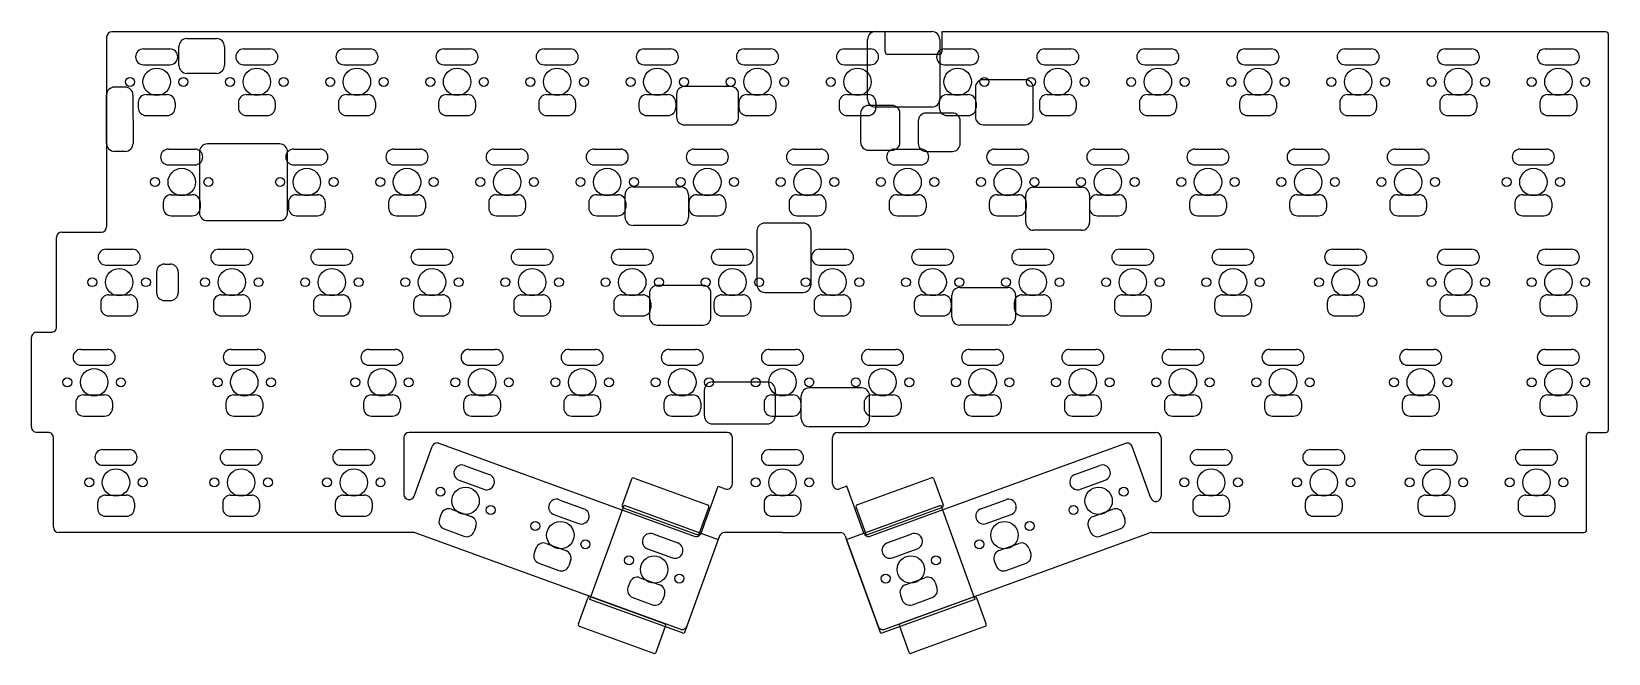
# Model space of a CAD drawing. Extents: x -5 to 294, y -108 to 10.
import ezdxf

# ---------------------------------------------------------------- set-up
doc = ezdxf.new("R2010")
doc.units = 0
doc.layers.add('BLACK', color=7, linetype='CONTINUOUS')

msp = doc.modelspace()

# ---------------------------------------------------------------- linework, layer by layer
at = {"layer": 'BLACK', "linetype": 'CONTINUOUS'}
for p, q in [((157.25, 9.5), (10.5, 9.5)), ((155.41, 9.55), (166.11, 9.55)), ((157.25, 5.7), (157.25, 9.5)), ((294, 9.5), (168, 9.5)), ((168, 9.5), (168, 5.7)), ((294.5, -66), (294.5, 9)), ((9.5, 8.5), (9.5, -27.5)), ((16.5, 6.25), (21.5, 6.25)), ((23.23066, 3.12066), (23.23066, 6.70934)), ((24.73066, 8.20934), (30.35934, 8.20934)), ((31.85934, 6.70934), (31.85934, 3.12066)), ((35.5, 6.25), (40.5, 6.25)), ((54.5, 6.25), (59.5, 6.25)), ((73.5, 6.25), (78.5, 6.25)), ((92.5, 6.25), (97.5, 6.25)), ((111.5, 6.25), (116.5, 6.25)), ((130.5, 6.25), (135.5, 6.25)), ((149.5, 6.25), (154.5, 6.25)), ((153.91, -3.28), (153.91, 8.05)), ((167.61, 8.05), (167.61, -3.28)), ((168.5, 6.25), (173.5, 6.25)), ((187.5, 6.25), (192.5, 6.25)), ((206.5, 6.25), (211.5, 6.25)), ((225.5, 6.25), (230.5, 6.25)), ((244.5, 6.25), (249.5, 6.25)), ((263.5, 6.25), (268.5, 6.25)), ((282.5, 6.25), (287.5, 6.25)), ((16.5, 3.25), (21.5, 3.25)), ((35.5, 3.25), (40.5, 3.25)), ((54.5, 3.25), (59.5, 3.25)), ((73.5, 3.25), (78.5, 3.25)), ((92.5, 3.25), (97.5, 3.25)), ((111.5, 3.25), (116.5, 3.25)), ((130.5, 3.25), (135.5, 3.25)), ((149.5, 3.25), (154.5, 3.25)), ((167.5, 5.2), (157.75, 5.2)), ((168.5, 3.25), (173.5, 3.25)), ((187.5, 3.25), (192.5, 3.25)), ((206.5, 3.25), (211.5, 3.25)), ((225.5, 3.25), (230.5, 3.25)), ((244.5, 3.25), (249.5, 3.25)), ((263.5, 3.25), (268.5, 3.25)), ((282.5, 3.25), (287.5, 3.25)), ((30.35934, 1.62066), (24.73066, 1.62066)), ((183.80934, 0.419339), (175.8607, 0.41934)), ((9.5, -11.67934), (9.499999, -2.5)), ((13, -1), (10.99066, -1)), ((14.5, -2.5), (14.50934, -11.67934)), ((17, -2.4), (21, -2.4)), ((36, -2.4), (40, -2.4)), ((55, -2.4), (59, -2.4)), ((74, -2.4), (78, -2.4)), ((93, -2.4), (97, -2.4)), ((112, -2.4), (116, -2.4)), ((117.650661, -2.37066), (117.65066, -6.65934)), ((127.939339, -0.870661), (119.15066, -0.87066)), ((129.439339, -6.65934), (129.439339, -2.37066)), ((131, -2.4), (135, -2.4)), ((150, -2.4), (154, -2.4)), ((169, -2.4), (173, -2.4)), ((174.360661, -1.08066), (174.36066, -6.61934)), ((185.30934, -6.6193), (185.30934, -1.08066)), ((188, -2.4), (192, -2.4)), ((207, -2.4), (211, -2.4)), ((226, -2.4), (230, -2.4)), ((245, -2.4), (249, -2.4)), ((264, -2.4), (268, -2.4)), ((283, -2.4), (287, -2.4)), ((15.5, -3.9), (15.5, -4.9)), ((22.5, -3.9), (22.5, -4.9)), ((34.5, -3.9), (34.5, -4.9)), ((41.5, -3.9), (41.5, -4.9)), ((53.5, -3.9), (53.5, -4.9)), ((60.5, -3.9), (60.5, -4.9)), ((72.5, -3.9), (72.5, -4.9)), ((79.5, -3.9), (79.5, -4.9)), ((91.5, -3.9), (91.5, -4.9)), ((98.5, -3.9), (98.5, -4.9)), ((110.5, -3.9), (110.5, -4.9)), ((117.5, -3.9), (117.5, -4.9)), ((129.5, -3.9), (129.5, -4.9)), ((136.5, -3.9), (136.5, -4.9)), ((148.5, -3.9), (148.5, -4.9)), ((152.590661, -5.96066), (152.59066, -11.46934)), ((158.54934, -4.460661), (154.0907, -4.46066)), ((166.11, -4.78), (155.41, -4.78)), ((155.5, -3.9), (155.5, -4.9)), ((160.04934, -11.46934), (160.04934, -5.9607)), ((169.9893, -5.91066), (165.02066, -5.91066)), ((167.5, -3.9), (167.5, -4.9)), ((174.5, -3.9), (174.5, -4.9)), ((186.5, -3.9), (186.5, -4.9)), ((193.5, -3.9), (193.5, -4.9)), ((205.5, -3.9), (205.5, -4.9)), ((212.5, -3.9), (212.5, -4.9)), ((224.5, -3.9), (224.5, -4.9)), ((231.5, -3.9), (231.5, -4.9)), ((243.5, -3.9), (243.5, -4.9)), ((250.5, -3.9), (250.5, -4.9)), ((262.5, -3.9), (262.5, -4.9)), ((269.5, -3.9), (269.5, -4.9)), ((281.5, -3.9), (281.5, -4.9)), ((288.5, -3.9), (288.5, -4.9)), ((17, -6.4), (21, -6.4)), ((36, -6.4), (40, -6.4)), ((55, -6.4), (59, -6.4)), ((74, -6.4), (78, -6.4)), ((93, -6.4), (97, -6.4)), ((112, -6.4), (116, -6.4)), ((119.15066, -8.159339), (127.93934, -8.15934)), ((131, -6.4), (135, -6.4)), ((150, -6.4), (154, -6.4)), ((163.520661, -7.41066), (163.52066, -11.68934)), ((169, -6.4), (173, -6.4)), ((171.48934, -11.68934), (171.48934, -7.41066)), ((175.8607, -8.11934), (183.8093, -8.11934)), ((188, -6.4), (192, -6.4)), ((207, -6.4), (211, -6.4)), ((226, -6.4), (230, -6.4)), ((245, -6.4), (249, -6.4)), ((264, -6.4), (268, -6.4)), ((283, -6.4), (287, -6.4)), ((42.33934, -11.77066), (28.61066, -11.77066)), ((13.00934, -13.17934), (11, -13.17934)), ((21.25, -12.75), (26.25, -12.75)), ((27.11066, -13.1), (27.11066, -24.82934)), ((43.83934, -24.82934), (43.83934, -13.27066)), ((45, -12.75), (50, -12.75)), ((64, -12.75), (69, -12.75)), ((83, -12.75), (88, -12.75)), ((102, -12.75), (107, -12.75)), ((121, -12.75), (126, -12.75)), ((140, -12.75), (145, -12.75)), ((154.0907, -12.96934), (158.5493, -12.96934)), ((159, -12.75), (164, -12.75)), ((165.0207, -13.18934), (169.98934, -13.18934)), ((178, -12.75), (183, -12.75)), ((197, -12.75), (202, -12.75)), ((216, -12.75), (221, -12.75)), ((235, -12.75), (240, -12.75)), ((254, -12.75), (259, -12.75)), ((277.75, -12.75), (282.75, -12.75)), ((21.25, -15.75), (26.25, -15.75)), ((45, -15.75), (50, -15.75)), ((64, -15.75), (69, -15.75)), ((83, -15.75), (88, -15.75)), ((102, -15.75), (107, -15.75)), ((121, -15.75), (126, -15.75)), ((140, -15.75), (145, -15.75)), ((159, -15.75), (164, -15.75)), ((178, -15.75), (183, -15.75)), ((197, -15.75), (202, -15.75)), ((216, -15.75), (221, -15.75)), ((235, -15.75), (240, -15.75)), ((254, -15.75), (259, -15.75)), ((277.75, -15.75), (282.75, -15.75)), ((109.40066, -19.900661), (118.3993, -19.90066)), ((185.42066, -19.98066), (194.5293, -19.98066)), ((20.25, -22.9), (20.25, -23.9)), ((21.75, -21.4), (25.75, -21.4)), ((27.25, -22.9), (27.25, -23.9)), ((44, -22.9), (44, -23.9)), ((45.5, -21.4), (49.5, -21.4)), ((51, -22.9), (51, -23.9)), ((63, -22.9), (63, -23.9)), ((64.5, -21.4), (68.5, -21.4)), ((70, -22.9), (70, -23.9)), ((82, -22.9), (82, -23.9)), ((83.5, -21.4), (87.5, -21.4)), ((89, -22.9), (89, -23.9)), ((101, -22.9), (101, -23.9)), ((102.5, -21.4), (106.5, -21.4)), ((107.90066, -25.72934), (107.90066, -21.40066)), ((108, -22.9), (108, -23.9)), ((119.89934, -21.40066), (119.89934, -25.7293)), ((120, -22.9), (120, -23.9)), ((121.5, -21.4), (125.5, -21.4)), ((127, -22.9), (127, -23.9)), ((139, -22.9), (139, -23.9)), ((140.5, -21.4), (144.5, -21.4)), ((146, -22.9), (146, -23.9)), ((158, -22.9), (158, -23.9)), ((159.5, -21.4), (163.5, -21.4)), ((165, -22.9), (165, -23.9)), ((177, -22.9), (177, -23.9)), ((178.5, -21.4), (182.5, -21.4)), ((183.920661, -26.65934), (183.92066, -21.48066)), ((184, -22.9), (184, -23.9)), ((196, -22.9), (196, -23.9)), ((196.029339, -21.48066), (196.02934, -26.6593)), ((197.5, -21.4), (201.5, -21.4)), ((203, -22.9), (203, -23.9)), ((215, -22.9), (215, -23.9)), ((216.5, -21.4), (220.5, -21.4)), ((222, -22.9), (222, -23.9)), ((234, -22.9), (234, -23.9)), ((235.5, -21.4), (239.5, -21.4)), ((241, -22.9), (241, -23.9)), ((253, -22.9), (253, -23.9)), ((254.5, -21.4), (258.5, -21.4)), ((260, -22.9), (260, -23.9)), ((276.75, -22.9), (276.75, -23.9)), ((278.25, -21.4), (282.25, -21.4)), ((283.75, -22.9), (283.75, -23.9)), ((21.75, -25.4), (25.75, -25.4)), ((28.610661, -26.329339), (42.33934, -26.32934)), ((45.5, -25.4), (49.5, -25.4)), ((64.5, -25.4), (68.5, -25.4)), ((83.5, -25.4), (87.5, -25.4)), ((102.5, -25.4), (106.5, -25.4)), ((121.5, -25.4), (125.5, -25.4)), ((141.66934, -26.79066), (134.3907, -26.79066)), ((140.5, -25.4), (144.5, -25.4)), ((159.5, -25.4), (163.5, -25.4)), ((178.5, -25.4), (182.5, -25.4)), ((197.5, -25.4), (201.5, -25.4)), ((216.5, -25.4), (220.5, -25.4)), ((235.5, -25.4), (239.5, -25.4)), ((254.5, -25.4), (258.5, -25.4)), ((278.25, -25.4), (282.25, -25.4)), ((0, -46.5), (0, -29.5)), ((1, -28.5), (8.5, -28.5)), ((118.39934, -27.229339), (109.40066, -27.22934)), ((132.89066, -28.2907), (132.89066, -38.42934)), ((143.169339, -38.42934), (143.16934, -28.29066)), ((194.52934, -28.159339), (185.4207, -28.15934)), ((9.375, -31.75), (14.375, -31.75)), ((30.75, -31.75), (35.75, -31.75)), ((49.75, -31.75), (54.75, -31.75)), ((68.75, -31.75), (73.75, -31.75)), ((87.75, -31.75), (92.75, -31.75)), ((106.75, -31.75), (111.75, -31.75)), ((125.75, -31.75), (130.75, -31.75)), ((144.75, -31.75), (149.75, -31.75)), ((163.75, -31.75), (168.75, -31.75)), ((182.75, -31.75), (187.75, -31.75)), ((201.75, -31.75), (206.75, -31.75)), ((220.75, -31.75), (225.75, -31.75)), ((242.125, -31.75), (247.125, -31.75)), ((263.5, -31.75), (268.5, -31.75)), ((282.5, -31.75), (287.5, -31.75)), ((9.375, -34.75), (14.375, -34.75)), ((20.48066, -34.58066), (21.58934, -34.58066)), ((30.75, -34.75), (35.75, -34.75)), ((49.75, -34.75), (54.75, -34.75)), ((68.75, -34.75), (73.75, -34.75)), ((87.75, -34.75), (92.75, -34.75)), ((106.75, -34.75), (111.75, -34.75)), ((125.75, -34.75), (130.75, -34.75)), ((144.75, -34.75), (149.75, -34.75)), ((163.75, -34.75), (168.75, -34.75)), ((182.75, -34.75), (187.75, -34.75)), ((201.75, -34.75), (206.75, -34.75)), ((220.75, -34.75), (225.75, -34.75)), ((242.125, -34.75), (247.125, -34.75)), ((263.5, -34.75), (268.5, -34.75)), ((282.5, -34.75), (287.5, -34.75)), ((18.98066, -36.08066), (18.98066, -39.97934)), ((23.08934, -36.08066), (23.08934, -39.97934)), ((122.6893, -38.61066), (114.0007, -38.61066)), ((9.875, -40.4), (13.875, -40.4)), ((20.48066, -41.47934), (21.58934, -41.47934)), ((31.25, -40.4), (35.25, -40.4)), ((50.25, -40.4), (54.25, -40.4)), ((69.25, -40.4), (73.25, -40.4)), ((88.25, -40.4), (92.25, -40.4)), ((107.25, -40.4), (111.25, -40.4)), ((112.50066, -40.11066), (112.50066, -44.62934)), ((124.18934, -44.62934), (124.18934, -40.11066)), ((126.25, -40.4), (130.25, -40.4)), ((134.39066, -39.929339), (141.6693, -39.92934)), ((145.25, -40.4), (149.25, -40.4)), ((164.25, -40.4), (168.25, -40.4)), ((169.920661, -44.62934), (169.92066, -40.49066)), ((171.42066, -38.990661), (180.49934, -38.99066)), ((181.996595, -40.4), (181.999339, -44.62934)), ((183.25, -40.4), (187.25, -40.4)), ((202.25, -40.4), (206.25, -40.4)), ((221.25, -40.4), (225.25, -40.4)), ((242.625, -40.4), (246.625, -40.4)), ((264, -40.4), (268, -40.4)), ((283, -40.4), (287, -40.4)), ((8.375, -41.9), (8.375, -42.9)), ((9.875, -44.4), (13.875, -44.4)), ((15.375, -41.9), (15.375, -42.9)), ((29.75, -41.9), (29.75, -42.9)), ((31.25, -44.4), (35.25, -44.4)), ((36.75, -41.9), (36.75, -42.9)), ((48.75, -41.9), (48.75, -42.9)), ((50.25, -44.4), (54.25, -44.4)), ((55.75, -41.9), (55.75, -42.9)), ((67.75, -41.9), (67.75, -42.9)), ((69.25, -44.4), (73.25, -44.4)), ((74.75, -41.9), (74.75, -42.9)), ((86.75, -41.9), (86.75, -42.9)), ((88.25, -44.4), (92.25, -44.4)), ((93.75, -41.9), (93.75, -42.9)), ((105.75, -41.9), (105.75, -42.9)), ((107.25, -44.4), (111.25, -44.4)), ((112.75, -41.9), (112.75, -42.9)), ((124.75, -41.9), (124.75, -42.9)), ((126.25, -44.4), (130.25, -44.4)), ((131.75, -41.9), (131.75, -42.9)), ((143.75, -41.9), (143.75, -42.9)), ((145.25, -44.4), (149.25, -44.4)), ((150.75, -41.9), (150.75, -42.9)), ((162.75, -41.9), (162.75, -42.9)), ((164.25, -44.4), (168.25, -44.4)), ((169.75, -41.9), (169.75, -42.9)), ((181.75, -41.9), (181.75, -42.9)), ((183.25, -44.4), (187.25, -44.4)), ((188.75, -41.9), (188.75, -42.9)), ((200.75, -41.9), (200.75, -42.9)), ((202.25, -44.4), (206.25, -44.4)), ((207.75, -41.9), (207.75, -42.9)), ((219.75, -41.9), (219.75, -42.9)), ((221.25, -44.4), (225.25, -44.4)), ((226.75, -41.9), (226.75, -42.9)), ((241.125, -41.9), (241.125, -42.9)), ((242.625, -44.4), (246.625, -44.4)), ((248.125, -41.9), (248.125, -42.9)), ((262.5, -41.9), (262.5, -42.9)), ((264, -44.4), (268, -44.4)), ((269.5, -41.9), (269.5, -42.9)), ((281.5, -41.9), (281.5, -42.9)), ((283, -44.4), (287, -44.4)), ((288.5, -41.9), (288.5, -42.9)), ((-3.75, -47.5), (-1, -47.5)), ((114.00066, -46.12934), (122.68934, -46.12934)), ((180.49934, -46.12934), (171.42066, -46.12934)), ((-4.75, -65.5), (-4.75, -48.5)), ((4.625, -50.75), (9.625, -50.75)), ((33.125, -50.75), (38.125, -50.75)), ((59.25, -50.75), (64.25, -50.75)), ((78.25, -50.75), (83.25, -50.75)), ((97.25, -50.75), (102.25, -50.75)), ((116.25, -50.75), (121.25, -50.75)), ((135.25, -50.75), (140.25, -50.75)), ((154.25, -50.75), (159.25, -50.75)), ((173.25, -50.75), (178.25, -50.75)), ((192.25, -50.75), (197.25, -50.75)), ((211.25, -50.75), (216.25, -50.75)), ((230.25, -50.75), (235.25, -50.75)), ((256.375, -50.75), (261.375, -50.75)), ((282.5, -50.75), (287.5, -50.75)), ((4.625, -53.75), (9.625, -53.75)), ((33.125, -53.75), (38.125, -53.75)), ((59.25, -53.75), (64.25, -53.75)), ((78.25, -53.75), (83.25, -53.75)), ((97.25, -53.75), (102.25, -53.75)), ((116.25, -53.75), (121.25, -53.75)), ((135.25, -53.75), (140.25, -53.75)), ((154.25, -53.75), (159.25, -53.75)), ((173.25, -53.75), (178.25, -53.75)), ((192.25, -53.75), (197.25, -53.75)), ((211.25, -53.75), (216.25, -53.75)), ((230.25, -53.75), (235.25, -53.75)), ((256.375, -53.75), (261.375, -53.75)), ((282.5, -53.75), (287.5, -53.75)), ((5.125, -59.4), (9.125, -59.4)), ((33.625, -59.4), (37.625, -59.4)), ((59.75, -59.4), (63.75, -59.4)), ((78.75, -59.4), (82.75, -59.4)), ((97.75, -59.4), (101.75, -59.4)), ((116.75, -59.4), (120.75, -59.4)), ((122.94066, -63.3893), (122.94066, -58.43066)), ((124.4407, -56.93066), (134.8893, -56.93066)), ((135.75, -59.4), (139.75, -59.4)), ((136.38934, -58.43066), (136.38934, -63.4)), ((141.33066, -63.9193), (141.330661, -59.56066)), ((152.77934, -58.060661), (142.83066, -58.06066)), ((154.27934, -63.91934), (154.27934, -59.5607)), ((154.75, -59.4), (158.75, -59.4)), ((173.75, -59.4), (177.75, -59.4)), ((192.75, -59.4), (196.75, -59.4)), ((211.75, -59.4), (215.75, -59.4)), ((230.75, -59.4), (234.75, -59.4)), ((256.875, -59.4), (260.875, -59.4)), ((283, -59.4), (287, -59.4)), ((3.625, -60.9), (3.625, -61.9)), ((10.625, -60.9), (10.625, -61.9)), ((32.125, -60.9), (32.125, -61.9)), ((39.125, -60.9), (39.125, -61.9)), ((58.25, -60.9), (58.25, -61.9)), ((65.25, -60.9), (65.25, -61.9)), ((77.25, -60.9), (77.25, -61.9)), ((84.25, -60.9), (84.25, -61.9)), ((96.25, -60.9), (96.25, -61.9)), ((103.25, -60.9), (103.25, -61.9)), ((115.25, -60.9), (115.25, -61.9)), ((122.25, -60.9), (122.25, -61.9)), ((134.25, -60.9), (134.25, -61.9)), ((141.25, -60.9), (141.25, -61.9)), ((153.25, -60.9), (153.25, -61.9)), ((160.25, -60.9), (160.25, -61.9)), ((172.25, -60.9), (172.25, -61.9)), ((179.25, -60.9), (179.25, -61.9)), ((191.25, -60.9), (191.25, -61.9)), ((198.25, -60.9), (198.25, -61.9)), ((210.25, -60.9), (210.25, -61.9)), ((217.25, -60.9), (217.25, -61.9)), ((229.25, -60.9), (229.25, -61.9)), ((236.25, -60.9), (236.25, -61.9)), ((255.375, -60.9), (255.375, -61.9)), ((262.375, -60.9), (262.375, -61.9)), ((281.5, -60.9), (281.5, -61.9)), ((288.5, -60.9), (288.5, -61.9)), ((5.125, -63.4), (9.125, -63.4)), ((33.625, -63.4), (37.625, -63.4)), ((59.75, -63.4), (63.75, -63.4)), ((78.75, -63.4), (82.75, -63.4)), ((97.75, -63.4), (101.75, -63.4)), ((116.75, -63.4), (120.75, -63.4)), ((124.44066, -64.88934), (134.8893, -64.88934)), ((135.75, -63.4), (139.75, -63.4)), ((152.77934, -65.419339), (142.83066, -65.41934)), ((154.75, -63.4), (158.75, -63.4)), ((173.75, -63.4), (177.75, -63.4)), ((192.75, -63.4), (196.75, -63.4)), ((211.75, -63.4), (215.75, -63.4)), ((230.75, -63.4), (234.75, -63.4)), ((256.875, -63.4), (260.875, -63.4)), ((283, -63.4), (287, -63.4)), ((-1.6, -66.5), (-3.75, -66.5)), ((-0.6, -84.5), (-0.6, -67.5)), ((65.9, -67.5), (65.9, -78.266861)), ((118.75, -66.5), (66.9, -66.5)), ((72.558414, -68.568016), (121.012599, -86.203939)), ((127.25, -66.5), (118.75, -66.5)), ((128.25, -76.257439), (128.25, -67.5)), ((147.25, -76.257439), (147.25, -67.5)), ((148.25, -66.5), (156.75, -66.5)), ((202.831208, -68.60819), (154.487401, -86.203938)), ((156.75, -66.5), (208.6, -66.5)), ((209.6, -67.5), (209.6, -78.610295)), ((290.35, -85), (290.35, -67)), ((290.85, -66.5), (294, -66.5)), ((8.775, -69.75), (13.775, -69.75)), ((32.525, -69.75), (37.525, -69.75)), ((53.9, -69.75), (58.9, -69.75)), ((67.839653, -78.608875), (71.27671, -69.165661)), ((135.25, -69.75), (140.25, -69.75)), ((207.660347, -78.952309), (204.112912, -69.205835)), ((216.6, -69.75), (221.6, -69.75)), ((237.975, -69.75), (242.975, -69.75)), ((259.35, -69.75), (264.35, -69.75)), ((278.35, -69.75), (283.35, -69.75)), ((8.775, -72.75), (13.775, -72.75)), ((32.525, -72.75), (37.525, -72.75)), ((53.9, -72.75), (58.9, -72.75)), ((77.413394, -72.771871), (82.111857, -74.481971)), ((135.25, -72.75), (140.25, -72.75)), ((193.263143, -74.481971), (197.961606, -72.771871)), ((216.6, -72.75), (221.6, -72.75)), ((237.975, -72.75), (242.975, -72.75)), ((259.35, -72.75), (264.35, -72.75)), ((278.35, -72.75), (283.35, -72.75)), ((76.387334, -75.590949), (81.085797, -77.301049)), ((109.090537, -75.394488), (107.312032, -80.28089)), ((109.603222, -75.155419), (123.538864, -80.227578)), ((122.294189, -85.606223), (125.536538, -76.697962)), ((125.536538, -76.697962), (126.907988, -77.19713)), ((149.963462, -76.697962), (148.592012, -77.19713)), ((153.205811, -85.606222), (149.963462, -76.697962)), ((165.896778, -75.155419), (151.961136, -80.227578)), ((166.475242, -75.370548), (168.253745, -80.256949)), ((194.289203, -77.301049), (198.987666, -75.590949)), ((7.775, -79.9), (7.775, -80.9)), ((9.275, -78.4), (13.275, -78.4)), ((14.775, -79.9), (14.775, -80.9)), ((31.525, -79.9), (31.525, -80.9)), ((33.025, -78.4), (37.025, -78.4)), ((38.525, -79.9), (38.525, -80.9)), ((52.9, -79.9), (52.9, -80.9)), ((54.4, -78.4), (58.4, -78.4)), ((59.9, -79.9), (59.9, -80.9)), ((95.388394, -79.271871), (100.086857, -80.981971)), ((101.223729, -98.177889), (107.722111, -80.323729)), ((107.551101, -80.793575), (121.486743, -85.865734)), ((107.722111, -80.323729), (125.576271, -86.822111)), ((121.999428, -85.626665), (123.777933, -80.740263)), ((134.25, -79.9), (134.25, -80.9)), ((135.75, -78.4), (139.75, -78.4)), ((141.25, -79.9), (141.25, -80.9)), ((149.923729, -86.822111), (167.777889, -80.323729)), ((151.722067, -80.740263), (153.500572, -85.626665)), ((167.948899, -80.793575), (154.013257, -85.865734)), ((167.777889, -80.323729), (174.276271, -98.177889)), ((175.413143, -80.981971), (180.111606, -79.271871)), ((215.6, -79.9), (215.6, -80.9)), ((217.1, -78.4), (221.1, -78.4)), ((222.6, -79.9), (222.6, -80.9)), ((236.975, -79.9), (236.975, -80.9)), ((238.475, -78.4), (242.475, -78.4)), ((243.975, -79.9), (243.975, -80.9)), ((258.35, -79.9), (258.35, -80.9)), ((259.85, -78.4), (263.85, -78.4)), ((265.35, -79.9), (265.35, -80.9)), ((277.35, -79.9), (277.35, -80.9)), ((278.85, -78.4), (282.85, -78.4)), ((284.35, -79.9), (284.35, -80.9)), ((9.275, -82.4), (13.275, -82.4)), ((33.025, -82.4), (37.025, -82.4)), ((54.4, -82.4), (58.4, -82.4)), ((73.002197, -81.967731), (72.660177, -82.907423)), ((74.924766, -81.071222), (78.683537, -82.439303)), ((94.362334, -82.090949), (99.060797, -83.801049)), ((135.75, -82.4), (139.75, -82.4)), ((176.439203, -83.801049), (181.137666, -82.090949)), ((196.691463, -82.439303), (200.450234, -81.071222)), ((202.372803, -81.967731), (202.714823, -82.907423)), ((217.1, -82.4), (221.1, -82.4)), ((238.475, -82.4), (242.475, -82.4)), ((259.85, -82.4), (263.85, -82.4)), ((278.85, -82.4), (282.85, -82.4)), ((67.735627, -85.5), (0.4, -85.5)), ((118.316047, -103.845586), (68.077653, -85.560263)), ((73.556686, -84.829992), (77.315456, -86.198073)), ((79.580046, -84.361872), (79.238025, -85.301564)), ((113.188394, -85.771871), (117.886857, -87.481971)), ((125.818003, -86.157979), (119.597744, -103.24796)), ((137.75, -85.5), (126.757696, -85.5)), ((137.75, -85.5), (148.742304, -85.5)), ((149.681997, -86.157979), (155.902256, -103.24796)), ((157.183953, -103.845586), (207.422347, -85.560263)), ((157.613143, -87.481971), (162.311606, -85.771871)), ((195.794954, -84.361872), (196.136975, -85.301564)), ((198.059544, -86.198073), (201.818314, -84.829992)), ((207.764373, -85.5), (289.85, -85.5)), ((90.977197, -88.467731), (90.635177, -89.407423)), ((92.899766, -87.571222), (96.658537, -88.939303)), ((112.162334, -88.590949), (116.860797, -90.301049)), ((125.576271, -86.822111), (119.077889, -104.676271)), ((156.422111, -104.676271), (149.923729, -86.822111)), ((158.639203, -90.301049), (163.337666, -88.590949)), ((178.841463, -88.939303), (182.600234, -87.571222)), ((184.522803, -88.467731), (184.864823, -89.407423)), ((91.531686, -91.329992), (95.290456, -92.698073)), ((97.555046, -90.861872), (97.213025, -91.801564)), ((177.944954, -90.861872), (178.286975, -91.801564)), ((180.209544, -92.698073), (183.968314, -91.329992)), ((108.777197, -94.967731), (108.435177, -95.907423)), ((110.699766, -94.071222), (114.458537, -95.439303)), ((161.041463, -95.439303), (164.800234, -94.071222)), ((166.722803, -94.967731), (167.064823, -95.907423)), ((99.037771, -102.80957), (100.816276, -97.92317)), ((119.077889, -104.676271), (101.223729, -98.177889)), ((101.394739, -97.708042), (115.33038, -102.780201)), ((109.331686, -97.829992), (113.090456, -99.198073)), ((115.355046, -97.361872), (115.013025, -98.301564)), ((174.276271, -98.177889), (156.422111, -104.676271)), ((160.144954, -97.361872), (160.486975, -98.301564)), ((174.105261, -97.708042), (160.16962, -102.780201)), ((162.409544, -99.198073), (166.168314, -97.829992)), ((176.396451, -102.833513), (174.617946, -97.947111)), ((99.342618, -103.346198), (113.27826, -108.418357)), ((113.790945, -108.179288), (115.569449, -103.292886)), ((159.930551, -103.292886), (161.709055, -108.179288)), ((176.157382, -103.346198), (162.22174, -108.418357))]:
    msp.add_line(p, q, dxfattribs=at)
at = {"layer": 'BLACK'}
for centre, radius in [((13.925, 0), 0.85), ((19, 0), 2.6), ((24.075, 0), 0.85), ((32.925, 0), 0.85), ((38, 0), 2.6), ((43.075, 0), 0.85), ((51.925, 0), 0.85), ((57, 0), 2.6), ((62.075, 0), 0.85), ((70.925, 0), 0.85), ((76, 0), 2.6), ((81.075, 0), 0.85), ((89.925, 0), 0.85), ((95, 0), 2.6), ((100.075, 0), 0.85), ((108.925, 0), 0.85), ((114, 0), 2.6), ((119.075, 0), 0.85), ((127.925, 0), 0.85), ((133, 0), 2.6), ((138.075, 0), 0.85), ((146.925, 0), 0.85), ((152, 0), 2.6), ((171, 0), 2.6), ((176.075, 0), 0.85), ((184.925, 0), 0.85), ((190, 0), 2.6), ((195.075, 0), 0.85), ((203.925, 0), 0.85), ((209, 0), 2.6), ((214.075, 0), 0.85), ((222.925, 0), 0.85), ((228, 0), 2.6), ((233.075, 0), 0.85), ((241.925, 0), 0.85), ((247, 0), 2.6), ((252.075, 0), 0.85), ((260.925, 0), 0.85), ((266, 0), 2.6), ((271.075, 0), 0.85), ((279.925, 0), 0.85), ((285, 0), 2.6), ((290.075, 0), 0.85), ((23.75, -19), 2.6), ((47.5, -19), 2.6), ((66.5, -19), 2.6), ((85.5, -19), 2.6), ((104.5, -19), 2.6), ((123.5, -19), 2.6), ((142.5, -19), 2.6), ((161.5, -19), 2.6), ((180.5, -19), 2.6), ((199.5, -19), 2.6), ((218.5, -19), 2.6), ((237.5, -19), 2.6), ((256.5, -19), 2.6), ((280.25, -19), 2.6), ((18.675, -19), 0.85), ((28.825, -19), 0.85), ((42.425, -19), 0.85), ((52.575, -19), 0.85), ((61.425, -19), 0.85), ((71.575, -19), 0.85), ((80.425, -19), 0.85), ((90.575, -19), 0.85), ((99.425, -19), 0.85), ((109.575, -19), 0.85), ((118.425, -19), 0.85), ((128.575, -19), 0.85), ((137.425, -19), 0.85), ((147.575, -19), 0.85), ((156.425, -19), 0.85), ((166.575, -19), 0.85), ((175.425, -19), 0.85), ((185.575, -19), 0.85), ((194.425, -19), 0.85), ((204.575, -19), 0.85), ((213.425, -19), 0.85), ((223.575, -19), 0.85), ((232.425, -19), 0.85), ((242.575, -19), 0.85), ((251.425, -19), 0.85), ((261.575, -19), 0.85), ((275.175, -19), 0.85), ((285.325, -19), 0.85), ((11.875, -38), 2.6), ((33.25, -38), 2.6), ((52.25, -38), 2.6), ((71.25, -38), 2.6), ((90.25, -38), 2.6), ((109.25, -38), 2.6), ((128.25, -38), 2.6), ((147.25, -38), 2.6), ((166.25, -38), 2.6), ((185.25, -38), 2.6), ((204.25, -38), 2.6), ((223.25, -38), 2.6), ((244.625, -38), 2.6), ((266, -38), 2.6), ((285, -38), 2.6), ((6.8, -38), 0.85), ((16.95, -38), 0.85), ((28.175, -38), 0.85), ((38.325, -38), 0.85), ((47.175, -38), 0.85), ((57.325, -38), 0.85), ((66.175, -38), 0.85), ((76.325, -38), 0.85), ((85.175, -38), 0.85), ((95.325, -38), 0.85), ((104.175, -38), 0.85), ((114.325, -38), 0.85), ((123.175, -38), 0.85), ((133.325, -38), 0.85), ((142.175, -38), 0.85), ((152.325, -38), 0.85), ((161.175, -38), 0.85), ((171.325, -38), 0.85), ((180.175, -38), 0.85), ((190.325, -38), 0.85), ((199.175, -38), 0.85), ((209.325, -38), 0.85), ((218.175, -38), 0.85), ((228.325, -38), 0.85), ((239.55, -38), 0.85), ((249.7, -38), 0.85), ((260.925, -38), 0.85), ((271.075, -38), 0.85), ((279.925, -38), 0.85), ((290.075, -38), 0.85), ((2.05, -57), 0.85), ((7.125, -57), 2.6), ((12.2, -57), 0.85), ((30.55, -57), 0.85), ((35.625, -57), 2.6), ((40.7, -57), 0.85), ((56.675, -57), 0.85), ((61.75, -57), 2.6), ((66.825, -57), 0.85), ((75.675, -57), 0.85), ((80.75, -57), 2.6), ((85.825, -57), 0.85), ((94.675, -57), 0.85), ((99.75, -57), 2.6), ((104.825, -57), 0.85), ((113.675, -57), 0.85), ((118.75, -57), 2.6), ((123.825, -57), 0.85), ((132.675, -57), 0.85), ((137.75, -57), 2.6), ((142.825, -57), 0.85), ((151.675, -57), 0.85), ((156.75, -57), 2.6), ((161.825, -57), 0.85), ((170.675, -57), 0.85), ((175.75, -57), 2.6), ((180.825, -57), 0.85), ((189.675, -57), 0.85), ((194.75, -57), 2.6), ((199.825, -57), 0.85), ((208.675, -57), 0.85), ((213.75, -57), 2.6), ((218.825, -57), 0.85), ((227.675, -57), 0.85), ((232.75, -57), 2.6), ((237.825, -57), 0.85), ((253.8, -57), 0.85), ((258.875, -57), 2.6), ((263.95, -57), 0.85), ((279.925, -57), 0.85), ((285, -57), 2.6), ((290.075, -57), 0.85), ((11.275, -76), 2.6), ((35.025, -76), 2.6), ((56.4, -76), 2.6), ((137.75, -76), 2.6), ((219.1, -76), 2.6), ((240.475, -76), 2.6), ((261.85, -76), 2.6), ((280.85, -76), 2.6), ((6.2, -76), 0.85), ((16.35, -76), 0.85), ((29.95, -76), 0.85), ((40.1, -76), 0.85), ((51.325, -76), 0.85), ((61.475, -76), 0.85), ((72.85606, -77.764248), 0.85), ((77.625, -79.5), 2.6), ((132.675, -76), 0.85), ((142.825, -76), 0.85), ((197.75, -79.5), 2.6), ((202.51894, -77.764248), 0.85), ((214.025, -76), 0.85), ((224.175, -76), 0.85), ((235.4, -76), 0.85), ((245.55, -76), 0.85), ((256.775, -76), 0.85), ((266.925, -76), 0.85), ((275.775, -76), 0.85), ((285.925, -76), 0.85), ((82.39394, -81.235752), 0.85), ((192.98106, -81.235752), 0.85), ((90.83106, -84.264248), 0.85), ((95.6, -86), 2.6), ((179.9, -86), 2.6), ((184.66894, -84.264248), 0.85), ((100.36894, -87.735752), 0.85), ((175.13106, -87.735752), 0.85), ((108.63106, -90.764248), 0.85), ((113.4, -92.5), 2.6), ((162.1, -92.5), 2.6), ((166.86894, -90.764248), 0.85), ((118.16894, -94.235752), 0.85), ((157.33106, -94.235752), 0.85)]:
    msp.add_circle(centre, radius, dxfattribs=at)
for centre, radius, start, end in [((10.5, 8.5), 1, 90, 180), ((155.41, 8.05), 1.5, 90, 180), ((166.11, 8.05), 1.5, 0, 90), ((294, 9), 0.5, 0, 90), ((16.5, 4.75), 1.5, -270, -90), ((21.5, 4.75), 1.5, -90, 90), ((24.73066, 6.70934), 1.5, 90, 180), ((30.3593, 6.7093), 1.50004, 0.00152785, 89.99847215), ((35.5, 4.75), 1.5, -270, -90), ((40.5, 4.75), 1.5, -90, 90), ((54.5, 4.75), 1.5, -270, -90), ((59.5, 4.75), 1.5, -90, 90), ((73.5, 4.75), 1.5, -270, -90), ((78.5, 4.75), 1.5, -90, 90), ((92.5, 4.75), 1.5, -270, -90), ((97.5, 4.75), 1.5, -90, 90), ((111.5, 4.75), 1.5, -270, -90), ((116.5, 4.75), 1.5, -90, 90), ((130.5, 4.75), 1.5, -270, -90), ((135.5, 4.75), 1.5, -90, 90), ((149.5, 4.75), 1.5, -270, -90), ((154.5, 4.75), 1.5, -90, 90), ((168.5, 4.75), 1.5, -270, -90), ((173.5, 4.75), 1.5, -90, 90), ((187.5, 4.75), 1.5, -270, -90), ((192.5, 4.75), 1.5, -90, 90), ((206.5, 4.75), 1.5, -270, -90), ((211.5, 4.75), 1.5, -90, 90), ((225.5, 4.75), 1.5, -270, -90), ((230.5, 4.75), 1.5, -90, 90), ((244.5, 4.75), 1.5, -270, -90), ((249.5, 4.75), 1.5, -90, 90), ((263.5, 4.75), 1.5, -270, -90), ((268.5, 4.75), 1.5, -90, 90), ((282.5, 4.75), 1.5, -270, -90), ((287.5, 4.75), 1.5, -90, 90), ((24.7307, 3.1207), 1.50004, -179.99847215, -90.00152785), ((30.35934, 3.12066), 1.5, -90, 0), ((157.75, 5.7), 0.5, -180, -90), ((167.5, 5.7), 0.5, -90, 0), ((175.8607, -1.0807), 1.50004, 90.00152785, 179.99847215), ((183.8093, -1.0807), 1.50004, 0.00152785, 89.99847215), ((10.99066, -2.5), 1.500001, 90.0000382, 180), ((13, -2.5), 1.5, 0, 90), ((17.000001, -3.900001), 1.500001, 90.0000382, 179.9999618), ((21, -3.9), 1.5, 0, 90), ((36.000001, -3.900001), 1.500001, 90.0000382, 179.9999618), ((40, -3.9), 1.5, 0, 90), ((55.000001, -3.900001), 1.500001, 90.0000382, 179.9999618), ((59, -3.9), 1.5, 0, 90), ((74.000001, -3.900001), 1.500001, 90.0000382, 179.9999618), ((78, -3.9), 1.5, 0, 90), ((93.000001, -3.900001), 1.500001, 90.0000382, 179.9999618), ((97, -3.9), 1.5, 0, 90), ((112.000001, -3.900001), 1.500001, 90.0000382, 179.9999618), ((116, -3.9), 1.5, 0, 90), ((119.1507, -2.3707), 1.50004, 90.00152785, 179.99847215), ((127.9393, -2.3707), 1.50004, 0.00152785, 89.99847215), ((131.000001, -3.900001), 1.500001, 90.0000382, 179.9999618), ((135, -3.9), 1.5, 0, 90), ((150.000001, -3.900001), 1.500001, 90.0000382, 179.9999618), ((154, -3.9), 1.5, 0, 90), ((169.000001, -3.900001), 1.500001, 90.0000382, 179.9999618), ((173, -3.9), 1.5, 0, 90), ((188.000001, -3.900001), 1.500001, 90.0000382, 179.9999618), ((192, -3.9), 1.5, 0, 90), ((207.000001, -3.900001), 1.500001, 90.0000382, 179.9999618), ((211, -3.9), 1.5, 0, 90), ((226.000001, -3.900001), 1.500001, 90.0000382, 179.9999618), ((230, -3.9), 1.5, 0, 90), ((245.000001, -3.900001), 1.500001, 90.0000382, 179.9999618), ((249, -3.9), 1.5, 0, 90), ((264.000001, -3.900001), 1.500001, 90.0000382, 179.9999618), ((268, -3.9), 1.5, 0, 90), ((283.000001, -3.900001), 1.500001, 90.0000382, 179.9999618), ((287, -3.9), 1.5, 0, 90), ((17.000001, -4.899999), 1.500001, -179.9999618, -90.0000382), ((21, -4.9), 1.5, -90, 0), ((36.000001, -4.899999), 1.500001, -179.9999618, -90.0000382), ((40, -4.9), 1.5, -90, 0), ((55.000001, -4.899999), 1.500001, -179.9999618, -90.0000382), ((59, -4.9), 1.5, -90, 0), ((74.000001, -4.899999), 1.500001, -179.9999618, -90.0000382), ((78, -4.9), 1.5, -90, 0), ((93.000001, -4.899999), 1.500001, -179.9999618, -90.0000382), ((97, -4.9), 1.5, -90, 0), ((112.000001, -4.899999), 1.500001, -179.9999618, -90.0000382), ((116, -4.9), 1.5, -90, 0), ((131.000001, -4.899999), 1.500001, -179.9999618, -90.0000382), ((135, -4.9), 1.5, -90, 0), ((150.000001, -4.899999), 1.500001, -179.9999618, -90.0000382), ((154.0907, -5.9607), 1.50004, 90.00152785, 179.99847215), ((155.41, -3.28), 1.5, -180, -90), ((154, -4.9), 1.5, -90, 0), ((158.5493, -5.9607), 1.50004, 0.00152785, 89.99847215), ((165.0207, -7.4107), 1.50004, 90.00152785, 179.99847215), ((166.11, -3.28), 1.5, -90, 0), ((169.000001, -4.899999), 1.500001, -179.9999618, -90.0000382), ((169.9893, -7.4107), 1.50004, 0.00152785, 89.99847215), ((173, -4.9), 1.5, -90, 0), ((188.000001, -4.899999), 1.500001, -179.9999618, -90.0000382), ((192, -4.9), 1.5, -90, 0), ((207.000001, -4.899999), 1.500001, -179.9999618, -90.0000382), ((211, -4.9), 1.5, -90, 0), ((226.000001, -4.899999), 1.500001, -179.9999618, -90.0000382), ((230, -4.9), 1.5, -90, 0), ((245.000001, -4.899999), 1.500001, -179.9999618, -90.0000382), ((249, -4.9), 1.5, -90, 0), ((264.000001, -4.899999), 1.500001, -179.9999618, -90.0000382), ((268, -4.9), 1.5, -90, 0), ((283.000001, -4.899999), 1.500001, -179.9999618, -90.0000382), ((287, -4.9), 1.5, -90, 0), ((119.1507, -6.6593), 1.50004, -179.99847215, -90.00152785), ((127.9393, -6.6593), 1.50004, -89.99847215, -0.00152785), ((175.8607, -6.6193), 1.50004, -179.99847215, -90.00152785), ((183.8093, -6.6193), 1.50004, -89.99847215, -0.00152785), ((11, -11.6793), 1.50004, -179.99847211, -90), ((13.00934, -11.67934), 1.5, -90, 0), ((28.61066, -13.27066), 1.5, 90, 180), ((42.3393, -13.2707), 1.50004, 0.00152785, 89.99847215), ((154.0907, -11.4693), 1.50004, -179.99847215, -90.00152785), ((158.5493, -11.4693), 1.50004, -89.99847215, -0.00152785), ((165.0207, -11.6893), 1.50004, -179.99847215, -90.00152785), ((169.9893, -11.6893), 1.50004, -89.99847215, -0.00152785), ((21.25, -14.25), 1.5, -270, -90), ((26.25, -14.25), 1.5, -90, 90), ((45, -14.25), 1.5, -270, -90), ((50, -14.25), 1.5, -90, 90), ((64, -14.25), 1.5, -270, -90), ((69, -14.25), 1.5, -90, 90), ((83, -14.25), 1.5, -270, -90), ((88, -14.25), 1.5, -90, 90), ((102, -14.25), 1.5, -270, -90), ((107, -14.25), 1.5, -90, 90), ((121, -14.25), 1.5, -270, -90), ((126, -14.25), 1.5, -90, 90), ((140, -14.25), 1.5, -270, -90), ((145, -14.25), 1.5, -90, 90), ((159, -14.25), 1.5, -270, -90), ((164, -14.25), 1.5, -90, 90), ((178, -14.25), 1.5, -270, -90), ((183, -14.25), 1.5, -90, 90), ((197, -14.25), 1.5, -270, -90), ((202, -14.25), 1.5, -90, 90), ((216, -14.25), 1.5, -270, -90), ((221, -14.25), 1.5, -90, 90), ((235, -14.25), 1.5, -270, -90), ((240, -14.25), 1.5, -90, 90), ((254, -14.25), 1.5, -270, -90), ((259, -14.25), 1.5, -90, 90), ((277.75, -14.25), 1.5, -270, -90), ((282.75, -14.25), 1.5, -90, 90), ((109.4007, -21.4007), 1.50004, 90.00152785, 179.99847215), ((118.3993, -21.4007), 1.50004, 0.00152785, 89.99847215), ((185.4207, -21.4807), 1.50004, 90.00152785, 179.99847215), ((194.5293, -21.4807), 1.50004, 0.00152785, 89.99847215), ((21.750001, -22.900001), 1.500001, 90.0000382, 179.9999618), ((21.750001, -23.899999), 1.500001, -179.9999618, -90.0000382), ((25.75, -22.9), 1.5, 0, 90), ((25.75, -23.9), 1.5, -90, 0), ((45.500001, -22.900001), 1.500001, 90.0000382, 179.9999618), ((45.500001, -23.899999), 1.500001, -179.9999618, -90.0000382), ((49.5, -22.9), 1.5, 0, 90), ((49.5, -23.9), 1.5, -90, 0), ((64.500001, -22.900001), 1.500001, 90.0000382, 179.9999618), ((64.500001, -23.899999), 1.500001, -179.9999618, -90.0000382), ((68.5, -22.9), 1.5, 0, 90), ((68.5, -23.9), 1.5, -90, 0), ((83.500001, -22.900001), 1.500001, 90.0000382, 179.9999618), ((83.500001, -23.899999), 1.500001, -179.9999618, -90.0000382), ((87.5, -22.9), 1.5, 0, 90), ((87.5, -23.9), 1.5, -90, 0), ((102.500001, -22.900001), 1.500001, 90.0000382, 179.9999618), ((102.500001, -23.899999), 1.500001, -179.9999618, -90.0000382), ((106.5, -22.9), 1.5, 0, 90), ((106.5, -23.9), 1.5, -90, 0), ((121.500001, -22.900001), 1.500001, 90.0000382, 179.9999618), ((121.500001, -23.899999), 1.500001, -179.9999618, -90.0000382), ((125.5, -22.9), 1.5, 0, 90), ((125.5, -23.9), 1.5, -90, 0), ((140.500001, -22.900001), 1.500001, 90.0000382, 179.9999618), ((140.500001, -23.899999), 1.500001, -179.9999618, -90.0000382), ((144.5, -22.9), 1.5, 0, 90), ((144.5, -23.9), 1.5, -90, 0), ((159.500001, -22.900001), 1.500001, 90.0000382, 179.9999618), ((159.500001, -23.899999), 1.500001, -179.9999618, -90.0000382), ((163.5, -22.9), 1.5, 0, 90), ((163.5, -23.9), 1.5, -90, 0), ((178.500001, -22.900001), 1.500001, 90.0000382, 179.9999618), ((178.500001, -23.899999), 1.500001, -179.9999618, -90.0000382), ((182.5, -22.9), 1.5, 0, 90), ((182.5, -23.9), 1.5, -90, 0), ((197.500001, -22.900001), 1.500001, 90.0000382, 179.9999618), ((197.500001, -23.899999), 1.500001, -179.9999618, -90.0000382), ((201.5, -22.9), 1.5, 0, 90), ((201.5, -23.9), 1.5, -90, 0), ((216.500001, -22.900001), 1.500001, 90.0000382, 179.9999618), ((216.500001, -23.899999), 1.500001, -179.9999618, -90.0000382), ((220.5, -22.9), 1.5, 0, 90), ((220.5, -23.9), 1.5, -90, 0), ((235.500001, -22.900001), 1.500001, 90.0000382, 179.9999618), ((235.500001, -23.899999), 1.500001, -179.9999618, -90.0000382), ((239.5, -22.9), 1.5, 0, 90), ((239.5, -23.9), 1.5, -90, 0), ((254.500001, -22.900001), 1.500001, 90.0000382, 179.9999618), ((254.500001, -23.899999), 1.500001, -179.9999618, -90.0000382), ((258.5, -22.9), 1.5, 0, 90), ((258.5, -23.9), 1.5, -90, 0), ((278.250001, -22.900001), 1.500001, 90.0000382, 179.9999618), ((278.250001, -23.899999), 1.500001, -179.9999618, -90.0000382), ((282.25, -22.9), 1.5, 0, 90), ((282.25, -23.9), 1.5, -90, 0), ((28.6107, -24.8293), 1.50004, -179.99847215, -90.00152785), ((42.33934, -24.82934), 1.5, -90, 0), ((109.4007, -25.7293), 1.50004, -179.99847215, -90.00152785), ((118.3993, -25.7293), 1.50004, -89.99847215, -0.00152785), ((134.3907, -28.2907), 1.50004, 90.00152785, 179.99847215), ((141.6693, -28.2907), 1.50004, 0.00152785, 89.99847215), ((185.4207, -26.6593), 1.50004, -179.99847215, -90.00152785), ((194.5293, -26.6593), 1.50004, -89.99847215, -0.00152785), ((1, -29.5), 1, 90, 180), ((8.5, -27.5), 1, -90, 0), ((9.375, -33.25), 1.5, -270, -90), ((14.375, -33.25), 1.5, -90, 90), ((30.75, -33.25), 1.5, -270, -90), ((35.75, -33.25), 1.5, -90, 90), ((49.75, -33.25), 1.5, -270, -90), ((54.75, -33.25), 1.5, -90, 90), ((68.75, -33.25), 1.5, -270, -90), ((73.75, -33.25), 1.5, -90, 90), ((87.75, -33.25), 1.5, -270, -90), ((92.75, -33.25), 1.5, -90, 90), ((106.75, -33.25), 1.5, -270, -90), ((111.75, -33.25), 1.5, -90, 90), ((125.75, -33.25), 1.5, -270, -90), ((130.75, -33.25), 1.5, -90, 90), ((144.75, -33.25), 1.5, -270, -90), ((149.75, -33.25), 1.5, -90, 90), ((163.75, -33.25), 1.5, -270, -90), ((168.75, -33.25), 1.5, -90, 90), ((182.75, -33.25), 1.5, -270, -90), ((187.75, -33.25), 1.5, -90, 90), ((201.75, -33.25), 1.5, -270, -90), ((206.75, -33.25), 1.5, -90, 90), ((220.75, -33.25), 1.5, -270, -90), ((225.75, -33.25), 1.5, -90, 90), ((242.125, -33.25), 1.5, -270, -90), ((247.125, -33.25), 1.5, -90, 90), ((263.5, -33.25), 1.5, -270, -90), ((268.5, -33.25), 1.5, -90, 90), ((282.5, -33.25), 1.5, -270, -90), ((287.5, -33.25), 1.5, -90, 90), ((20.48066, -36.08066), 1.5, 90, 180), ((21.5893, -36.0807), 1.50004, 0.00152785, 89.99847215), ((114.0007, -40.1107), 1.50004, 90.00152785, 179.99847215), ((122.6893, -40.1107), 1.50004, 0.00152785, 89.99847215), ((134.3907, -38.4293), 1.50004, -179.99847215, -90.00152785), ((141.6693, -38.4293), 1.50004, -89.99847215, -0.00152785), ((9.875001, -41.900001), 1.500001, 90.0000382, 179.9999618), ((13.875, -41.9), 1.5, 0, 90), ((20.4807, -39.9793), 1.50004, -179.99847215, -90.00152785), ((21.58934, -39.97934), 1.5, -90, 0), ((31.250001, -41.900001), 1.500001, 90.0000382, 179.9999618), ((35.25, -41.9), 1.5, 0, 90), ((50.250001, -41.900001), 1.500001, 90.0000382, 179.9999618), ((54.25, -41.9), 1.5, 0, 90), ((69.250001, -41.900001), 1.500001, 90.0000382, 179.9999618), ((73.25, -41.9), 1.5, 0, 90), ((88.250001, -41.900001), 1.500001, 90.0000382, 179.9999618), ((92.25, -41.9), 1.5, 0, 90), ((107.250001, -41.900001), 1.500001, 90.0000382, 179.9999618), ((111.25, -41.9), 1.5, 0, 90), ((126.250001, -41.900001), 1.500001, 90.0000382, 179.9999618), ((130.25, -41.9), 1.5, 0, 90), ((145.250001, -41.900001), 1.500001, 90.0000382, 179.9999618), ((149.25, -41.9), 1.5, 0, 90), ((164.250001, -41.900001), 1.500001, 90.0000382, 179.9999618), ((168.25, -41.9), 1.5, 0, 90), ((171.4207, -40.4907), 1.50004, 90.00152785, 179.99847215), ((180.4993, -40.4907), 1.50004, 0.00152785, 89.99847215), ((183.250001, -41.900001), 1.500001, 90.0000382, 179.9999618), ((187.25, -41.9), 1.5, 0, 90), ((202.250001, -41.900001), 1.500001, 90.0000382, 179.9999618), ((206.25, -41.9), 1.5, 0, 90), ((221.250001, -41.900001), 1.500001, 90.0000382, 179.9999618), ((225.25, -41.9), 1.5, 0, 90), ((242.625001, -41.900001), 1.500001, 90.0000382, 179.9999618), ((246.625, -41.9), 1.5, 0, 90), ((264.000001, -41.900001), 1.500001, 90.0000382, 179.9999618), ((268, -41.9), 1.5, 0, 90), ((283.000001, -41.900001), 1.500001, 90.0000382, 179.9999618), ((287, -41.9), 1.5, 0, 90), ((9.875001, -42.899999), 1.500001, -179.9999618, -90.0000382), ((13.875, -42.9), 1.5, -90, 0), ((31.250001, -42.899999), 1.500001, -179.9999618, -90.0000382), ((35.25, -42.9), 1.5, -90, 0), ((50.250001, -42.899999), 1.500001, -179.9999618, -90.0000382), ((54.25, -42.9), 1.5, -90, 0), ((69.250001, -42.899999), 1.500001, -179.9999618, -90.0000382), ((73.25, -42.9), 1.5, -90, 0), ((88.250001, -42.899999), 1.500001, -179.9999618, -90.0000382), ((92.25, -42.9), 1.5, -90, 0), ((107.250001, -42.899999), 1.500001, -179.9999618, -90.0000382), ((111.25, -42.9), 1.5, -90, 0), ((114.0007, -44.6293), 1.50004, -179.99847215, -90.00152785), ((122.6893, -44.6293), 1.50004, -89.99847215, -0.00152785), ((126.250001, -42.899999), 1.500001, -179.9999618, -90.0000382), ((130.25, -42.9), 1.5, -90, 0), ((145.250001, -42.899999), 1.500001, -179.9999618, -90.0000382), ((149.25, -42.9), 1.5, -90, 0), ((164.250001, -42.899999), 1.500001, -179.9999618, -90.0000382), ((168.25, -42.9), 1.5, -90, 0), ((171.4207, -44.6293), 1.50004, -179.99847215, -90.00152785), ((180.4993, -44.6293), 1.50004, -89.99847215, -0.00152785), ((183.250001, -42.899999), 1.500001, -179.9999618, -90.0000382), ((187.25, -42.9), 1.5, -90, 0), ((202.250001, -42.899999), 1.500001, -179.9999618, -90.0000382), ((206.25, -42.9), 1.5, -90, 0), ((221.250001, -42.899999), 1.500001, -179.9999618, -90.0000382), ((225.25, -42.9), 1.5, -90, 0), ((242.625001, -42.899999), 1.500001, -179.9999618, -90.0000382), ((246.625, -42.9), 1.5, -90, 0), ((264.000001, -42.899999), 1.500001, -179.9999618, -90.0000382), ((268, -42.9), 1.5, -90, 0), ((283.000001, -42.899999), 1.500001, -179.9999618, -90.0000382), ((287, -42.9), 1.5, -90, 0), ((-3.750001, -48.499999), 0.999999, -270.0000573, -179.9999427), ((-0.999999, -46.500001), 0.999999, -90.0000573, 0.0000573), ((4.625, -52.25), 1.5, -270, -90), ((9.625, -52.25), 1.5, -90, 90), ((33.125, -52.25), 1.5, -270, -90), ((38.125, -52.25), 1.5, -90, 90), ((59.25, -52.25), 1.5, -270, -90), ((64.25, -52.25), 1.5, -90, 90), ((78.25, -52.25), 1.5, -270, -90), ((83.25, -52.25), 1.5, -90, 90), ((97.25, -52.25), 1.5, -270, -90), ((102.25, -52.25), 1.5, -90, 90), ((116.25, -52.25), 1.5, -270, -90), ((121.25, -52.25), 1.5, -90, 90), ((135.25, -52.25), 1.5, -270, -90), ((140.25, -52.25), 1.5, -90, 90), ((154.25, -52.25), 1.5, -270, -90), ((159.25, -52.25), 1.5, -90, 90), ((173.25, -52.25), 1.5, -270, -90), ((178.25, -52.25), 1.5, -90, 90), ((192.25, -52.25), 1.5, -270, -90), ((197.25, -52.25), 1.5, -90, 90), ((211.25, -52.25), 1.5, -270, -90), ((216.25, -52.25), 1.5, -90, 90), ((230.25, -52.25), 1.5, -270, -90), ((235.25, -52.25), 1.5, -90, 90), ((256.375, -52.25), 1.5, -270, -90), ((261.375, -52.25), 1.5, -90, 90), ((282.5, -52.25), 1.5, -270, -90), ((287.5, -52.25), 1.5, -90, 90), ((5.125001, -60.900001), 1.500001, 90.0000382, 179.9999618), ((9.125, -60.9), 1.5, 0, 90), ((33.625001, -60.900001), 1.500001, 90.0000382, 179.9999618), ((37.625, -60.9), 1.5, 0, 90), ((59.750001, -60.900001), 1.500001, 90.0000382, 179.9999618), ((63.75, -60.9), 1.5, 0, 90), ((78.750001, -60.900001), 1.500001, 90.0000382, 179.9999618), ((82.75, -60.9), 1.5, 0, 90), ((97.750001, -60.900001), 1.500001, 90.0000382, 179.9999618), ((101.75, -60.9), 1.5, 0, 90), ((116.750001, -60.900001), 1.500001, 90.0000382, 179.9999618), ((120.75, -60.9), 1.5, 0, 90), ((124.4407, -58.4307), 1.50004, 90.00152785, 179.99847215), ((135.750001, -60.900001), 1.500001, 90.0000382, 179.9999618), ((134.8893, -58.4307), 1.50004, 0.00152785, 89.99847215), ((139.75, -60.9), 1.5, 0, 90), ((142.8307, -59.5607), 1.50004, 90.00152785, 179.99847215), ((152.7793, -59.5607), 1.50004, 0.00152785, 89.99847215), ((154.750001, -60.900001), 1.500001, 90.0000382, 179.9999618), ((158.75, -60.9), 1.5, 0, 90), ((173.750001, -60.900001), 1.500001, 90.0000382, 179.9999618), ((177.75, -60.9), 1.5, 0, 90), ((192.750001, -60.900001), 1.500001, 90.0000382, 179.9999618), ((196.75, -60.9), 1.5, 0, 90), ((211.750001, -60.900001), 1.500001, 90.0000382, 179.9999618), ((215.75, -60.9), 1.5, 0, 90), ((230.750001, -60.900001), 1.500001, 90.0000382, 179.9999618), ((234.75, -60.9), 1.5, 0, 90), ((256.875001, -60.900001), 1.500001, 90.0000382, 179.9999618), ((260.875, -60.9), 1.5, 0, 90), ((283.000001, -60.900001), 1.500001, 90.0000382, 179.9999618), ((287, -60.9), 1.5, 0, 90), ((5.125001, -61.899999), 1.500001, -179.9999618, -90.0000382), ((9.125, -61.9), 1.5, -90, 0), ((33.625001, -61.899999), 1.500001, -179.9999618, -90.0000382), ((37.625, -61.9), 1.5, -90, 0), ((59.750001, -61.899999), 1.500001, -179.9999618, -90.0000382), ((63.75, -61.9), 1.5, -90, 0), ((78.750001, -61.899999), 1.500001, -179.9999618, -90.0000382), ((82.75, -61.9), 1.5, -90, 0), ((97.750001, -61.899999), 1.500001, -179.9999618, -90.0000382), ((101.75, -61.9), 1.5, -90, 0), ((116.750001, -61.899999), 1.500001, -179.9999618, -90.0000382), ((120.75, -61.9), 1.5, -90, 0), ((135.750001, -61.899999), 1.500001, -179.9999618, -90.0000382), ((139.75, -61.9), 1.5, -90, 0), ((154.750001, -61.899999), 1.500001, -179.9999618, -90.0000382), ((158.75, -61.9), 1.5, -90, 0), ((173.750001, -61.899999), 1.500001, -179.9999618, -90.0000382), ((177.75, -61.9), 1.5, -90, 0), ((192.750001, -61.899999), 1.500001, -179.9999618, -90.0000382), ((196.75, -61.9), 1.5, -90, 0), ((211.750001, -61.899999), 1.500001, -179.9999618, -90.0000382), ((215.75, -61.9), 1.5, -90, 0), ((230.750001, -61.899999), 1.500001, -179.9999618, -90.0000382), ((234.75, -61.9), 1.5, -90, 0), ((256.875001, -61.899999), 1.500001, -179.9999618, -90.0000382), ((260.875, -61.9), 1.5, -90, 0), ((283.000001, -61.899999), 1.500001, -179.9999618, -90.0000382), ((287, -61.9), 1.5, -90, 0), ((-3.750001, -65.500001), 0.999999, -180.0000573, -89.9999427), ((124.4407, -63.3893), 1.50004, -179.99847215, -90.00152785), ((134.8893, -63.3893), 1.50004, -89.99847215, -0.00152785), ((142.8307, -63.9193), 1.50004, -179.99847215, -90.00152785), ((152.7793, -63.9193), 1.50004, -89.99847215, -0.00152785), ((-1.599999, -67.499999), 0.999999, -0.0000573, 90.0000573), ((66.9, -67.5), 1, 90, 180), ((72.2164, -69.5076), 0.99997, 69.99820201, 160.00431756), ((127.25, -67.5), 1, 0, 90), ((148.25, -67.5), 1, 90, 180), ((203.1733, -69.5477), 0.999853, 19.99322602, 110.00744858), ((208.6, -67.5), 1, 0, 90), ((290.85, -67), 0.5, 90, 180), ((294, -66), 0.5, -90, 0), ((8.775, -71.25), 1.5, -270, -90), ((13.775, -71.25), 1.5, -90, 90), ((32.525, -71.25), 1.5, -270, -90), ((37.525, -71.25), 1.5, -90, 90), ((53.9, -71.25), 1.5, -270, -90), ((58.9, -71.25), 1.5, -90, 90), ((135.25, -71.25), 1.5, -270, -90), ((140.25, -71.25), 1.5, -90, 90), ((216.6, -71.25), 1.5, -270, -90), ((221.6, -71.25), 1.5, -90, 90), ((237.975, -71.25), 1.5, -270, -90), ((242.975, -71.25), 1.5, -90, 90), ((259.35, -71.25), 1.5, -270, -90), ((264.35, -71.25), 1.5, -90, 90), ((278.35, -71.25), 1.5, -270, -90), ((283.35, -71.25), 1.5, -90, 90), ((76.900364, -74.18141), 1.5, -289.99999138, -109.99999138), ((81.598827, -75.89151), 1.5, -109.99999138, 70.00000862), ((193.776173, -75.89151), 1.5, -250.00000862, -70.00000862), ((198.474636, -74.18141), 1.5, -70.00000862, 109.99999138), ((109.466414, -75.531296), 0.4, 70.00000535, 160.00000535), ((127.2501, -76.2575), 0.9999, -110.00617291, 0.00349539), ((148.25, -76.2575), 0.999938, -180.00349504, -69.99921126), ((166.099364, -75.507356), 0.400001, 19.99994566, 109.99994566), ((9.275001, -79.900001), 1.500001, 90.0000382, 179.9999618), ((13.275, -79.9), 1.5, 0, 90), ((33.025001, -79.900001), 1.500001, 90.0000382, 179.9999618), ((37.025, -79.9), 1.5, 0, 90), ((54.400001, -79.900001), 1.500001, 90.0000382, 179.9999618), ((58.4, -79.9), 1.5, 0, 90), ((66.9, -78.2669), 0.999947, -180.00223454, -19.9983458), ((94.875364, -80.68141), 1.5, -289.99999138, -109.99999138), ((107.687909, -80.417698), 0.4, -199.99999465, -109.99999465), ((123.402056, -80.603455), 0.4, -19.99999465, 70.00000535), ((135.750001, -79.900001), 1.500001, 90.0000382, 179.9999618), ((139.75, -79.9), 1.5, 0, 90), ((152.097943, -80.603455), 0.399999, -250.00013995, -159.99995636), ((167.87787, -80.393757), 0.399999, -70.00027455, 20.00004364), ((180.624636, -80.68141), 1.5, -70.00000862, 109.99999138), ((208.6, -78.6103), 1, -159.99982353, 0.00028648), ((217.100001, -79.900001), 1.500001, 90.0000382, 179.9999618), ((221.1, -79.9), 1.5, 0, 90), ((238.475001, -79.900001), 1.500001, 90.0000382, 179.9999618), ((242.475, -79.9), 1.5, 0, 90), ((259.850001, -79.900001), 1.500001, 90.0000382, 179.9999618), ((263.85, -79.9), 1.5, 0, 90), ((278.850001, -79.900001), 1.500001, 90.0000382, 179.9999618), ((282.85, -79.9), 1.5, 0, 90), ((9.275001, -80.899999), 1.500001, -179.9999618, -90.0000382), ((13.275, -80.9), 1.5, -90, 0), ((33.025001, -80.899999), 1.500001, -179.9999618, -90.0000382), ((37.025, -80.9), 1.5, -90, 0), ((54.400001, -80.899999), 1.500001, -179.9999618, -90.0000382), ((58.4, -80.9), 1.5, -90, 0), ((74.069715, -83.420453), 1.5, -200.00000445, -109.99995549), ((74.411737, -82.480762), 1.500001, 70.00005757, 159.99998579), ((78.170507, -83.848842), 1.5, -19.99999138, 70.00000862), ((99.573827, -82.39151), 1.5, -109.99999138, 70.00000862), ((135.750001, -80.899999), 1.500001, -179.9999618, -90.0000382), ((139.75, -80.9), 1.5, -90, 0), ((175.926173, -82.39151), 1.5, -250.00000862, -70.00000862), ((197.204495, -83.848842), 1.500002, -249.99993683, -160.00003474), ((200.963264, -82.480761), 1.5, 19.99999138, 109.99999138), ((201.305284, -83.420454), 1.5, -69.99999555, 20.00002728), ((217.100001, -80.899999), 1.500001, -179.9999618, -90.0000382), ((221.1, -80.9), 1.5, -90, 0), ((238.475001, -80.899999), 1.500001, -179.9999618, -90.0000382), ((242.475, -80.9), 1.5, -90, 0), ((259.850001, -80.899999), 1.500001, -179.9999618, -90.0000382), ((263.85, -80.9), 1.5, -90, 0), ((278.850001, -80.899999), 1.500001, -179.9999618, -90.0000382), ((282.85, -80.9), 1.5, -90, 0), ((0.4, -84.5), 1, -180, -90), ((67.736, -86.4987), 0.9987, 69.99515529, 90.02139914), ((77.828487, -84.788534), 1.499999, -110.00002728, -20.00000445), ((112.675364, -87.18141), 1.5, -289.99999138, -109.99999138), ((121.3547, -85.2646), 0.999673, -110.01128646, -19.98260216), ((121.623551, -85.489857), 0.4, -109.99999465, -19.99999465), ((126.7577, -86.5), 1.000004, 90.00022918, 160.00003969), ((148.7423, -86.5), 1, 19.99996031, 89.99977082), ((154.1454, -85.2645), 0.999754, -160.01402437, -69.99604008), ((153.87645, -85.489855), 0.400001, -159.99978514, -70.00023793), ((162.824636, -87.18141), 1.5, -70.00000862, 109.99999138), ((197.546514, -84.788535), 1.499999, -160.00004451, -69.99999555), ((207.764, -86.4985), 0.998507, 89.97859657, 110.00877074), ((289.85, -85), 0.5, -90, 0), ((92.044715, -89.920453), 1.5, -200.00000445, -109.99995549), ((92.386737, -88.980762), 1.500001, 70.00005757, 159.99998579), ((96.145507, -90.348842), 1.5, -19.99999138, 70.00000862), ((117.373827, -88.89151), 1.5, -109.99999138, 70.00000862), ((158.126173, -88.89151), 1.5, -250.00000862, -70.00000862), ((179.354495, -90.348842), 1.500002, -249.99993683, -160.00003474), ((183.113264, -88.980761), 1.5, 19.99999138, 109.99999138), ((183.455284, -89.920454), 1.5, -69.99999555, 20.00002728), ((95.803487, -91.288534), 1.499999, -110.00002728, -20.00000445), ((179.696514, -91.288535), 1.499999, -160.00004451, -69.99999555), ((110.186737, -95.480762), 1.500001, 70.00005757, 159.99998579), ((113.945507, -96.848842), 1.5, -19.99999138, 70.00000862), ((161.554495, -96.848842), 1.500002, -249.99993683, -160.00003474), ((165.313264, -95.480761), 1.5, 19.99999138, 109.99999138), ((101.192153, -98.059979), 0.400001, 70.00005434, 159.99991974), ((109.844715, -96.420453), 1.5, -200.00000445, -109.99995549), ((113.603487, -97.788534), 1.499999, -110.00002728, -20.00000445), ((161.896514, -97.788535), 1.499999, -160.00004451, -69.99999555), ((165.655284, -96.420454), 1.5, -69.99999555, 20.00002728), ((174.242069, -98.083919), 0.4, 19.99999465, 109.99999465), ((99.41365, -102.946379), 0.400002, -200.00003127, -110.00034946), ((115.193574, -103.156077), 0.399998, -20.00022723, 70.00022556), ((118.6581, -102.906), 0.999934, -110.00385873, -19.99771449), ((156.8419, -102.906), 0.999911, -160.00228551, -69.99614127), ((160.306428, -103.156078), 0.4, -250.00000535, -160.00000535), ((176.020574, -102.970321), 0.4, -70.00000535, 19.99999465), ((113.415068, -108.042481), 0.4, -110.00004364, -19.99986005), ((162.084932, -108.04248), 0.4, -160.00000535, -70.00000535)]:
    msp.add_arc(centre, radius, start, end, dxfattribs=at)

doc.saveas('drawing.dxf')
